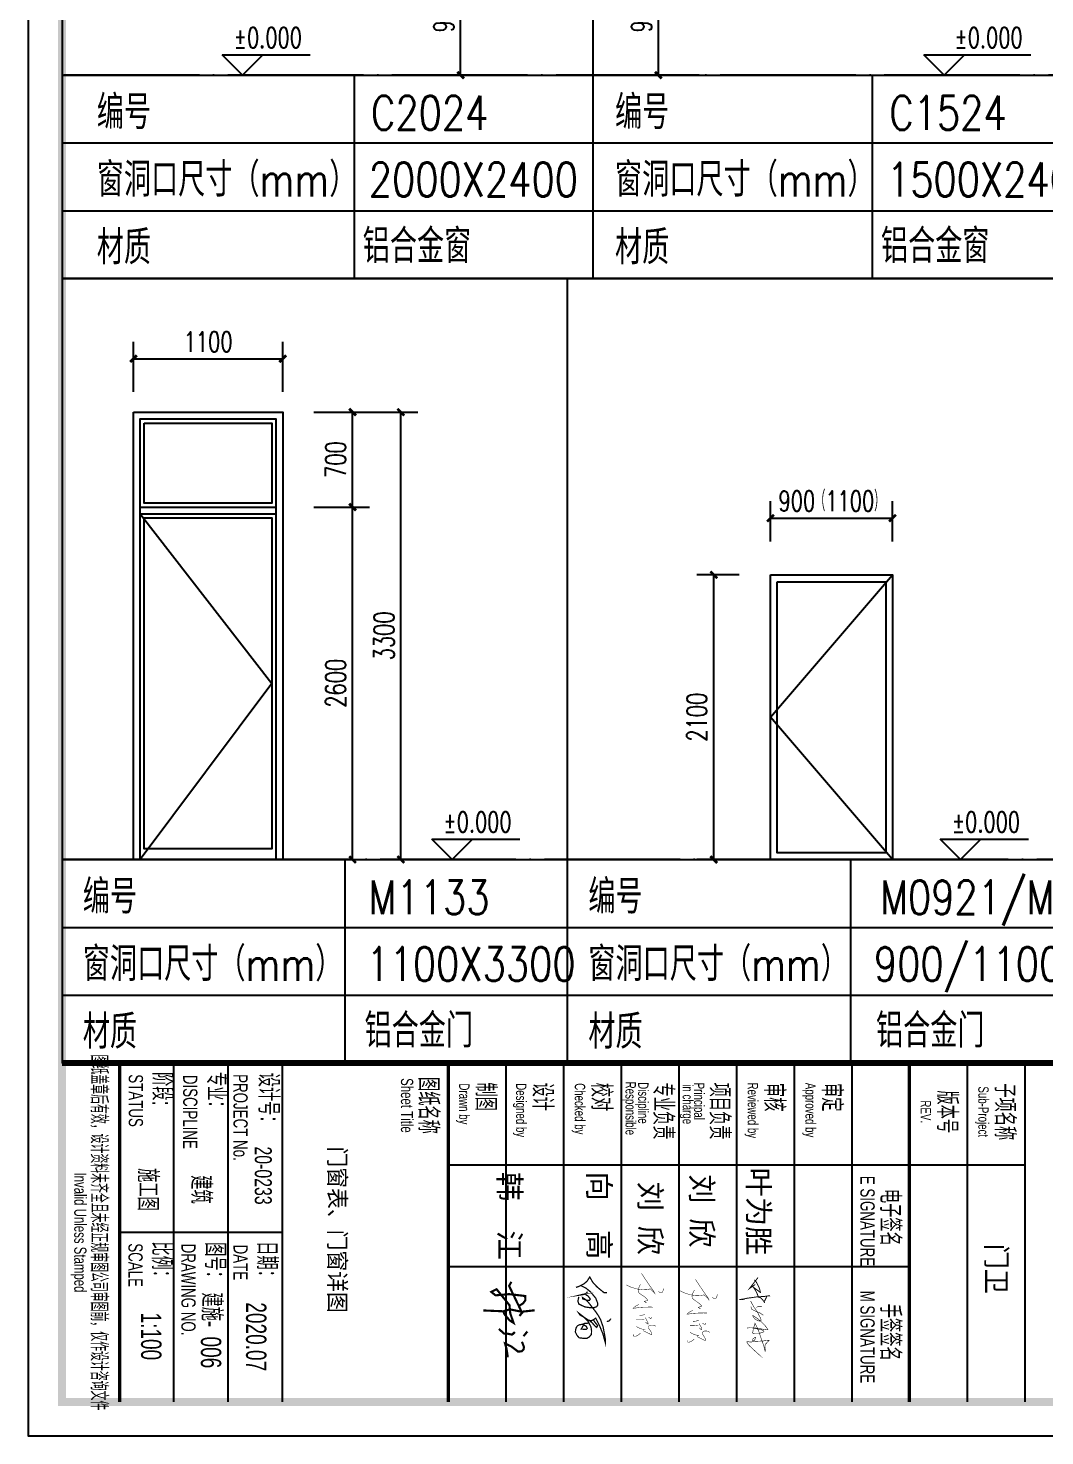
# Model space of a CAD drawing. Extents: x -356470 to -314470, y -791267 to -625262.
# Drawn here: x -356470 to -341477, y -791267 to -770502 of the extents above; entities that cross this region are included whole.
import ezdxf
from ezdxf.enums import TextEntityAlignment as Align

# ---------------------------------------------------------------- set-up
doc = ezdxf.new("R2010")
doc.units = 0
doc.header["$LTSCALE"] = 1000
doc.header["$MEASUREMENT"] = 0
doc.linetypes.add('DOTE', pattern=[2.42, 2, -0.2, 0.02, -0.2])
for name, color, linetype in [('00-tk', 151, 'Continuous'), ('A-Dim1(尺寸标注)', 1, 'Continuous'), ('A-Elv(建筑标高)', 3, 'Continuous'), ('A-Hz(图名)', 7, 'Continuous'), ('AXIS', 3, 'Continuous'), ('C-sheet(通用-图框)', 11, 'Continuous'), ('DOTE', 1, 'Continuous'), ('iicon', 7, 'Continuous'), ('PUB_TEXT', 7, 'Continuous'), ('TK', 151, 'Continuous'), ('WINDOW', 4, 'Continuous'), ('看线', 252, 'Continuous'), ('签名', 1, 'Continuous')]:
    doc.layers.add(name, color=color, linetype=linetype)
doc.layers.add('功能名称', color=255, linetype='Continuous', lineweight=0)
doc.styles.add('_TCH_DIM', font='SIMPLEX', dxfattribs={"bigfont": 'GBCBIG'})
doc.styles.add('_TCH_DIM_T3', font='SIMPLEX', dxfattribs={"width": 0.705882, "bigfont": 'GBCBIG'})
doc.styles.add('DS6HT', font='simhei.ttf', dxfattribs={"width": 0.8})
doc.styles.add('HZTXT', font='txt.shx', dxfattribs={"width": 0.8, "bigfont": 'hztxt.shx'})
doc.styles.add('T&D', font='haiwenrs.shx', dxfattribs={"width": 0.7, "bigfont": 'hztxt.shx'})
doc.styles.add('TITLE', font='simhei.ttf', dxfattribs={"width": 0.7})
doc.dimstyles.new('_TCH_ARCH&&50', dxfattribs={"dimtxt": 148.75, "dimasz": 50, "dimexe": 125, "dimexo": 150, "dimgap": 50, "dimtad": 1, "dimdec": 0, "dimzin": 0, "dimdsep": 46, "dimtxsty": '_TCH_DIM_T3', "dimblk": 'ARCHTICK', "dimcen": 0.09, "dimclrt": 7, "dimazin": 2, "dimtfac": 1, "dimtdec": 0, "dimtix": 1, "dimtmove": 2, "dimatfit": 3, "dimfxl": 0, "dimtolj": 1, "dimtzin": 0, "dimarcsym": 0})

# ---------------------------------------------------------------- blocks, each defined once
blk = doc.blocks.new('A$C7C122B11')
at = {"layer": 'iicon', "color": 13, "const_width": 7.58}
for points in [[(244, 611), (279, 605)], [(322, 465), (255, 393)], [(279, 605), (315, 591)], [(321, 572), (298, 526)], [(301, 455), (344, 476)], [(315, 591), (321, 572)], [(858, 469), (850, 439)], [(872, 485), (858, 469)], [(0, 251), (101, 316)], [(101, 316), (199, 383)], [(180, 234), (214, 214)], [(199, 383), (301, 455)], [(270, 260), (254, 164)], [(255, 393), (267, 338)], [(267, 338), (270, 260)], [(331, 220), (382, 295)], [(382, 295), (411, 328)], [(411, 328), (434, 349)], [(434, 349), (448, 349)], [(448, 349), (455, 315)], [(455, 315), (462, 292)], [(462, 292), (485, 335)], [(554, 440), (553, 381)], [(553, 381), (555, 298)], [(555, 298), (561, 212)], [(674, 309), (686, 266)], [(686, 266), (692, 224)], [(718, 416), (741, 413)], [(745, 400), (719, 368)], [(726, 309), (755, 327)], [(741, 413), (745, 400)], [(755, 327), (790, 346)], [(756, 296), (765, 257)], [(765, 257), (762, 218)], [(790, 346), (817, 357)], [(826, 342), (799, 315)], [(817, 357), (835, 356)], [(835, 356), (826, 342)], [(850, 439), (850, 403)], [(850, 403), (863, 373)], [(863, 373), (876, 363)], [(876, 363), (897, 363)], [(909, 233), (892, 201)], [(897, 363), (924, 382)], [(921, 283), (909, 233)], [(923, 311), (921, 283)], [(924, 382), (974, 414)], [(951, 294), (937, 279)], [(971, 334), (951, 294)], [(991, 378), (971, 334)], [(974, 414), (997, 421)], [(980, 231), (1007, 207)], [(1010, 411), (991, 378)], [(997, 421), (1010, 411)], [(220, 61), (189, 0)], [(214, 214), (249, 201)], [(254, 164), (220, 61)], [(249, 201), (284, 195)], [(284, 195), (312, 200)], [(312, 200), (331, 220)], [(535, 158), (509, 209)], [(575, 108), (535, 158)], [(561, 212), (572, 134)], [(572, 134), (575, 108)], [(692, 224), (692, 211)], [(762, 218), (762, 180)], [(762, 180), (763, 160)], [(892, 201), (876, 164)], [(1033, 121), (1002, 119)], [(1007, 207), (1028, 171)], [(1028, 171), (1033, 146)], [(1033, 146), (1033, 121)]]:
    blk.add_lwpolyline(points, dxfattribs=at)
blk = doc.blocks.new('A$C2CD672AE')
at = {"layer": '签名', "const_width": 40}
for points in [[(462, 656), (414, 738), (355, 782), (274, 780), (253, 600), (239, 476), (251, 353), (262, 228), (197, 148), (148, 248), (316, 383), (446, 488), (600, 502), (775, 564), (727, 488), (613, 394), (559, 372)], [(540, 958), (551, 861), (567, 712), (523, 495), (559, 372), (543, 1)], [(935, 820), (1023, 749)], [(10, 523), (86, 480), (394, 629), (590, 723), (643, 672)], [(945, 587), (994, 537), (977, 455), (975, 388), (887, 289)], [(1126, 719), (1223, 757), (1271, 749), (1305, 711), (1309, 646), (1217, 526), (1158, 404), (1244, 429), (1358, 448), (1418, 455)]]:
    blk.add_lwpolyline(points, dxfattribs=at)
blk = doc.blocks.new('A$C3CB17D36')
at = {"const_width": 19.8}
for points in [[(80, 483), (82, 436), (-4, 331), (-78, 262), (-162, 214), (-96, 172), (-54, 122), (-14, 43), (0, 0)], [(65, 180), (93, 156), (111, 112), (117, 72), (102, 134), (135, 190), (181, 222), (201, 209), (198, 167), (178, 105), (157, 102), (195, 158), (241, 200), (315, 257), (385, 312), (440, 349), (503, 383), (609, 420), (706, 439), (791, 454), (852, 454), (716, 416), (599, 368), (536, 337), (477, 307), (499, 274), (517, 240), (510, 196), (467, 131), (427, 62), (399, 43), (467, 131), (526, 187), (613, 233), (672, 242), (729, 240), (769, 207), (791, 169), (791, 122), (782, 49), (744, 16), (692, -10), (629, 1), (595, 23), (580, 54), (573, 98), (582, 119), (601, 157), (635, 177), (651, 159), (649, 129), (648, 81), (582, 119)], [(484, 543), (520, 516), (530, 479)], [(-29, 73), (10, 153), (71, 228), (167, 307), (248, 338), (278, 337), (299, 321), (315, 280), (314, 213), (304, 143), (282, 94), (256, 43), (211, 30), (146, 45)], [(511, 204), (545, 247), (597, 293), (620, 321), (595, 337), (562, 312), (534, 290), (503, 269)], [(573, 98), (558, 138), (557, 178), (546, 198)]]:
    blk.add_lwpolyline(points, dxfattribs=at)
blk = doc.blocks.new('5635634563456')
at = {"layer": 'AXIS', "color": 1, "ltscale": 1000}
for points, const_width in [([(456321, 227084), (456323, 227003), (456340, 226889), (456350, 226736), (456364, 226551), (456389, 226377), (456412, 226211), (456434, 226115), (456454, 225981), (456460, 225938)], 35), ([(455638, 226631), (456046, 226314), (455898, 226528)], 35), ([(455726, 226495), (455793, 226559), (455885, 226610), (455980, 226658), (456074, 226692), (456140, 226711), (456191, 226721), (456171, 226679), (456122, 226626), (456066, 226550), (456000, 226461), (455930, 226407)], 35), ([(456000, 226461), (456120, 226541), (456209, 226584), (456284, 226619), (456362, 226642), (456383, 226667), (456372, 226711), (456436, 226771), (456484, 226814), (456541, 226856), (456584, 226882)], 35), ([(456541, 226856), (456497, 226883), (456453, 226906), (456404, 226930), (456347, 226954), (456330, 226974)], 35), ([(456511, 226356), (456598, 226399), (456645, 226426), (456716, 226466), (456769, 226502), (456843, 226554), (456901, 226589), (456972, 226633), (457083, 226688), (457147, 226724), (457210, 226744), (457243, 226739), (457255, 226715), (457256, 226661), (457241, 226611), (457206, 226554), (457187, 226524), (457156, 226496), (457121, 226466), (457079, 226440), (457051, 226436), (457075, 226474), (457120, 226543), (457168, 226614), (457233, 226692), (457285, 226754), (457338, 226800), (457415, 226883), (457487, 226940), (457542, 226981), (457583, 227002), (457585, 226954), (457566, 226823), (457537, 226676), (457515, 226502), (457509, 226326), (457520, 226216)], 20), ([(456723, 226780), (456707, 226722), (456709, 226662), (456720, 226612), (456740, 226593), (456760, 226586), (456774, 226591)], 20), ([(456474, 226132), (456468, 226098), (456460, 225938)], 10)]:
    blk.add_lwpolyline(points, dxfattribs=dict(at, const_width=const_width))
for points in [[(457512, 226414, 20, 20, 0), (457568, 226678, 20, 20, 0), (457591, 226783, 20, 20, 0), (457627, 226841, 20, 20, 0), (457636, 226855, 20, 20, 0), (457670, 226830, 20, 20, 0), (457684, 226788, 20, 20, 0), (457721, 226669, 20, 20, 0), (457721, 226593, 20, 20, 0), (457722, 226502, 20, 20, 0), (457712, 226436, 20, 20, 0), (457675, 226435, 20, 20, 0), (457629, 226445, 20, 20, 0), (457579, 226451, 20, 20, 0), (457468, 226480, 20, 20, 0), (457412, 226504, 20, 20, 0), (457345, 226518, 20, 20, 0), (457423, 226562, 20, 20, 0), (457642, 226660, 20, 20, 0), (457903, 226748, 20, 20, 0), (458182, 226843, 20, 20, 0), (458298, 226875, 20, 20, 0), (458384, 226894, 20, 20, 0), (458349, 226902, 20, 20, 0), (458320, 226902, 20, 20, 0), (458244, 226891, 20, 20, 0), (458219, 226887, 20, 20, 0), (458166, 226893, 20, 20, 0), (458108, 226921, 20, 20, 0), (458072, 226957, 20, 20, 0), (458038, 226986, 20, 20, 0), (458000, 227029, 20, 20, 0), (457974, 227049, 20, 20, 0), (457985, 226931, 20, 20, 0), (458001, 226820, 20, 20, 0), (458013, 226590, 20, 20, 0), (458016, 226523, 20, 20, 0), (457984, 226423, 20, 20, 0), (457948, 226430, 20, 20, 0), (457915, 226448, 20, 20, 0), (457886, 226495, 20, 20, 0), (457875, 226514, 20, 20, 0), (457865, 226548, 20, 20, 0), (457913, 226535, 20, 20, 0), (457962, 226508, 20, 20, 0), (457985, 226486, 20, 20, 0), (458023, 226448, 20, 20, 0), (458044, 226386, 20, 20, 0), (458039, 226328, 20, 20, 0), (458028, 226266, 20, 20, 0), (458031, 226227, 20, 20, 0), (458032, 226211, 20, 20, 0), (458087, 226240, 20, 20, 0), (458166, 226298, 20, 20, 0), (458306, 226445, 20, 20, 0), (458437, 226588, 20, 20, 0), (458487, 226643, 20, 0, 0), (458657, 226831, 0, 0, 0)], [(457041, 226828, 20, 20, 0), (456957, 226700, 20, 20, 0), (456928, 226631, 20, 20, 0), (456875, 226503, 20, 20, 0), (456834, 226423, 20, 20, 0), (456812, 226396, 20, 20, 0), (456724, 226364, 20, 0, 0)]]:
    blk.add_lwpolyline(points, format="xyseb", dxfattribs=at)
blk = doc.blocks.new('签名')
at = {"xscale": 1.132661029987503, "yscale": 1.132661029972951, "zscale": 1.132661029967055}
for p in [(-1750, 4064), (-1860, 3062)]:
    blk.add_blockref('A$C7C122B11', p, dxfattribs=at)
at = {"layer": '00-tk', "xscale": 1.200000000011642, "yscale": 1.19999999999709, "zscale": 1.2}
blk.add_blockref('A$C3CB17D36', (-1599, 2124), dxfattribs=at)
at = {"layer": 'AXIS', "xscale": 0.5, "yscale": 0.5, "zscale": 0.5}
blk.add_blockref('5635634563456', (-229602, -107802), dxfattribs=at)
at = {"layer": '签名'}
blk.add_blockref('A$C2CD672AE', (-1713, 399), dxfattribs=at)
at = {"layer": '功能名称', "color": 7, "style": 'DS6HT'}
for s, p in [('叶为胜', (-3830, 5326)), ('刘 欣', (-3706, 4269)), ('刘 欣', (-3567, 3309)), ('向  高', (-3757, 2357)), ('韩  江', (-3750, 689))]:
    blk.add_text(s, height=400, dxfattribs=at).set_placement(p)
blk = doc.blocks.new('_ArchTick')
at = {"color": 0, "linetype": 'ByBlock', "const_width": 0.4}
blk.add_lwpolyline([(-0.5, -0.5), (0.5, 0.5)], dxfattribs=at)
blk = doc.blocks.new('*D497')
at = {"layer": 'A-Dim1(尺寸标注)', "color": 0, "lineweight": -2}
for p, q in [((4174, 2400), (3749, 2400)), ((3874, 1500), (3874, 2400)), ((4174, 1500), (3749, 1500))]:
    blk.add_line(p, q, dxfattribs=at)
at = {"layer": 'Defpoints', "color": 0}
for p in [(3874, 2400), (4324, 2400), (4324, 1500)]:
    blk.add_point(p, dxfattribs=at)
at = {"layer": 'A-Dim1(尺寸标注)', "color": 0, "lineweight": -2, "xscale": 50, "yscale": 50, "zscale": 50}
for p, rotation in [((3874, 2400), 90), ((3874, 1500), 270)]:
    blk.add_blockref('_ArchTick', p, dxfattribs=dict(at, rotation=rotation))
at = {"layer": 'A-Dim1(尺寸标注)', "color": 7, "insert": (3750, 1950), "char_height": 148.8, "attachment_point": 5, "rotation": 90, "style": '_TCH_DIM_T3'}
blk.add_mtext('\\A1;900', dxfattribs=at)
blk = doc.blocks.new('*D503')
at = {"layer": 'A-Dim1(尺寸标注)', "color": 0, "lineweight": -2}
for p, q in [((2053, 2400), (2541, 2400)), ((2416, 1500), (2416, 2400)), ((2053, 1500), (2541, 1500))]:
    blk.add_line(p, q, dxfattribs=at)
at = {"layer": 'Defpoints', "color": 0}
for p in [(1903, 2400), (2416, 2400), (1903, 1500)]:
    blk.add_point(p, dxfattribs=at)
at = {"layer": 'A-Dim1(尺寸标注)', "color": 0, "lineweight": -2, "xscale": 50, "yscale": 50, "zscale": 50}
for p, rotation in [((2416, 2400), 90), ((2416, 1500), 270)]:
    blk.add_blockref('_ArchTick', p, dxfattribs=dict(at, rotation=rotation))
at = {"layer": 'A-Dim1(尺寸标注)', "color": 7, "insert": (2292, 1950), "char_height": 148.8, "attachment_point": 5, "rotation": 90, "style": '_TCH_DIM_T3'}
blk.add_mtext('\\A1;900', dxfattribs=at)
blk = doc.blocks.new('*D515')
at = {"layer": 'A-Dim1(尺寸标注)', "color": 0, "lineweight": -2}
for p, q in [((-646, 3973), (-958, 3973)), ((-833, 1873), (-833, 3973)), ((-646, 1873), (-958, 1873))]:
    blk.add_line(p, q, dxfattribs=at)
at = {"layer": 'Defpoints', "color": 0}
for p in [(-833, 3973), (-496, 3973), (-496, 1873)]:
    blk.add_point(p, dxfattribs=at)
at = {"layer": 'A-Dim1(尺寸标注)', "color": 0, "lineweight": -2, "xscale": 50, "yscale": 50, "zscale": 50}
for p, rotation in [((-833, 3973), 90), ((-833, 1873), 270)]:
    blk.add_blockref('_ArchTick', p, dxfattribs=dict(at, rotation=rotation))
at = {"layer": 'A-Dim1(尺寸标注)', "color": 7, "insert": (-958, 2923), "char_height": 148.8, "attachment_point": 5, "rotation": 90, "style": '_TCH_DIM_T3'}
blk.add_mtext('\\A1;2100', dxfattribs=at)
blk = doc.blocks.new('*D516')
at = {"layer": 'A-Dim1(尺寸标注)', "color": 0, "lineweight": -2}
for p, q in [((-415, 4220), (-415, 4516)), ((485, 4220), (485, 4516)), ((-415, 4391), (485, 4391))]:
    blk.add_line(p, q, dxfattribs=at)
at = {"layer": 'Defpoints', "color": 0}
for p in [(485, 4391), (-415, 4070), (485, 4070)]:
    blk.add_point(p, dxfattribs=at)
at = {"layer": 'A-Dim1(尺寸标注)', "color": 0, "lineweight": -2, "xscale": 50, "yscale": 50, "zscale": 50, "rotation": 180}
blk.add_blockref('_ArchTick', (-415, 4391), dxfattribs=at)
at = {"layer": 'A-Dim1(尺寸标注)', "color": 0, "lineweight": -2, "xscale": 50, "yscale": 50, "zscale": 50}
blk.add_blockref('_ArchTick', (485, 4391), dxfattribs=at)
at = {"layer": 'A-Dim1(尺寸标注)', "color": 7, "insert": (35, 4516), "char_height": 148.75, "attachment_point": 5, "style": '_TCH_DIM_T3'}
blk.add_mtext('\\A1;900（1100）', dxfattribs=at)
blk = doc.blocks.new('*D517')
at = {"layer": 'A-Dim1(尺寸标注)', "color": 0, "lineweight": -2}
for p, q in [((-3781, 4473), (-3371, 4473)), ((-3496, 1873), (-3496, 4473)), ((-3781, 1873), (-3371, 1873))]:
    blk.add_line(p, q, dxfattribs=at)
at = {"layer": 'Defpoints', "color": 0}
for p in [(-3931, 4473), (-3496, 4473), (-3931, 1873)]:
    blk.add_point(p, dxfattribs=at)
at = {"layer": 'A-Dim1(尺寸标注)', "color": 0, "lineweight": -2, "xscale": 50, "yscale": 50, "zscale": 50}
for p, rotation in [((-3496, 4473), 90), ((-3496, 1873), 270)]:
    blk.add_blockref('_ArchTick', p, dxfattribs=dict(at, rotation=rotation))
at = {"layer": 'A-Dim1(尺寸标注)', "color": 7, "insert": (-3620, 3173), "char_height": 148.8, "attachment_point": 5, "rotation": 90, "style": '_TCH_DIM_T3'}
blk.add_mtext('\\A1;2600', dxfattribs=at)
blk = doc.blocks.new('*D518')
at = {"layer": 'A-Dim1(尺寸标注)', "color": 0, "lineweight": -2}
for p, q in [((-3781, 5173), (-3371, 5173)), ((-3496, 4473), (-3496, 5173)), ((-3781, 4473), (-3371, 4473))]:
    blk.add_line(p, q, dxfattribs=at)
at = {"layer": 'Defpoints', "color": 0}
for p in [(-3931, 5173), (-3496, 5173), (-3931, 4473)]:
    blk.add_point(p, dxfattribs=at)
at = {"layer": 'A-Dim1(尺寸标注)', "color": 0, "lineweight": -2, "xscale": 50, "yscale": 50, "zscale": 50}
for p, rotation in [((-3496, 5173), 90), ((-3496, 4473), 270)]:
    blk.add_blockref('_ArchTick', p, dxfattribs=dict(at, rotation=rotation))
at = {"layer": 'A-Dim1(尺寸标注)', "color": 7, "insert": (-3620, 4823), "char_height": 148.8, "attachment_point": 5, "rotation": 90, "style": '_TCH_DIM_T3'}
blk.add_mtext('\\A1;700', dxfattribs=at)
blk = doc.blocks.new('*D519')
at = {"layer": 'A-Dim1(尺寸标注)', "color": 0, "lineweight": -2}
for p, q in [((-3631, 5173), (-3015, 5173)), ((-3140, 1873), (-3140, 5173)), ((-3631, 1873), (-3015, 1873))]:
    blk.add_line(p, q, dxfattribs=at)
at = {"layer": 'Defpoints', "color": 0}
for p in [(-3781, 5173), (-3140, 5173), (-3781, 1873)]:
    blk.add_point(p, dxfattribs=at)
at = {"layer": 'A-Dim1(尺寸标注)', "color": 0, "lineweight": -2, "xscale": 50, "yscale": 50, "zscale": 50}
for p, rotation in [((-3140, 5173), 90), ((-3140, 1873), 270)]:
    blk.add_blockref('_ArchTick', p, dxfattribs=dict(at, rotation=rotation))
at = {"layer": 'A-Dim1(尺寸标注)', "color": 7, "insert": (-3264, 3523), "char_height": 148.8, "attachment_point": 5, "rotation": 90, "style": '_TCH_DIM_T3'}
blk.add_mtext('\\A1;3300', dxfattribs=at)
blk = doc.blocks.new('*D520')
at = {"layer": 'A-Dim1(尺寸标注)', "color": 0, "lineweight": -2}
for p, q in [((-5111, 5323), (-5111, 5692)), ((-4011, 5323), (-4011, 5692)), ((-5111, 5567), (-4011, 5567))]:
    blk.add_line(p, q, dxfattribs=at)
at = {"layer": 'Defpoints', "color": 0}
for p in [(-4011, 5567), (-5111, 5173), (-4011, 5173)]:
    blk.add_point(p, dxfattribs=at)
at = {"layer": 'A-Dim1(尺寸标注)', "color": 0, "lineweight": -2, "xscale": 50, "yscale": 50, "zscale": 50, "rotation": 180}
blk.add_blockref('_ArchTick', (-5111, 5567), dxfattribs=at)
at = {"layer": 'A-Dim1(尺寸标注)', "color": 0, "lineweight": -2, "xscale": 50, "yscale": 50, "zscale": 50}
blk.add_blockref('_ArchTick', (-4011, 5567), dxfattribs=at)
at = {"layer": 'A-Dim1(尺寸标注)', "color": 7, "insert": (-4561, 5692), "char_height": 148.8, "attachment_point": 5, "style": '_TCH_DIM_T3'}
blk.add_mtext('\\A1;1100', dxfattribs=at)
blk = doc.blocks.new('mc1')
at = {"layer": 'A-Elv(建筑标高)'}
for p, q in [((806.7, 1500), (656.7, 1650)), ((656.7, 1650), (1306.9, 1650)), ((806.7, 1500), (956.7, 1650)), ((5980.6, 1500), (5830.6, 1650)), ((5830.6, 1650), (6621, 1650)), ((5980.6, 1500), (6130.6, 1650)), ((620.8, 1500), (956.7, 1500)), ((5794.7, 1500), (6130.6, 1500))]:
    blk.add_line(p, q, dxfattribs=at)
at = {"layer": 'C-sheet(通用-图框)'}
for p, q in [((3393.1, 0), (3393.1, 5785.8)), ((-522.6, 1500), (11379.7, 1500)), ((1629.9, 1500), (1629.9, 0)), ((5450.9, 1500), (5450.9, 0)), ((-522.6, 1000), (11379.7, 1000)), ((-522.6, 500), (11379.7, 500))]:
    blk.add_line(p, q, dxfattribs=at)
blk.add_lwpolyline([(11379.7, 0), (11379.7, 5785.8), (-522.6, 5785.8), (-522.6, 0), (11379.7, 0)], dxfattribs=at)
at = {"layer": 'DOTE', "color": 1, "linetype": 'DOTE', "ltscale": 0.5}
blk.add_line((11379.7, 1500), (-522.6, 1500), dxfattribs=at)
at = {"layer": 'A-Hz(图名)', "style": 'HZTXT', "width": 0.8}
for s, p in [('编号', (-266.5, 1101.9)), ('编号', (3554.5, 1101.9)), ('C2024', (1755.2, 1096.7)), ('C1524', (5576.2, 1096.7)), ('窗洞口尺寸（mm）', (-266.5, 605)), ('2000X2400', (1738.7, 605)), ('窗洞口尺寸（mm）', (3554.5, 605)), ('1500X2400', (5559.7, 605)), ('材质', (-266.5, 105.1)), ('材质', (3554.5, 105.1))]:
    blk.add_text(s, height=250, dxfattribs=at).set_placement(p)
for p in [(2094.2, 253.5), (5915.2, 253.5)]:
    blk.add_text('铝合金窗', height=250, dxfattribs=at).set_placement(p, align=Align.MIDDLE)
at = {"layer": 'PUB_TEXT', "style": '_TCH_DIM', "width": 0.705882}
for p in [(741.9, 1702.5), (6056, 1702.5)]:
    blk.add_text('%%P0.000', height=148.75, dxfattribs=at).set_placement(p)
at = {"layer": 'A-Dim1(尺寸标注)'}
for p1, p2, distance, picture, middle in [((1903.3, 1500), (1903.3, 2400), -512.7, '*D503', (2291.6, 1950)), ((4323.7, 1500), (4323.7, 2400), 449.2, '*D497', (3750.1, 1950))]:
    dim = blk.add_aligned_dim(p1=p1, p2=p2, distance=distance, dimstyle='_TCH_ARCH&&50', dxfattribs=at)
    dim.commit()
    dim.dimension.update_dxf_attribs({"geometry": picture, "text_midpoint": middle})
blk = doc.blocks.new('mc2')
at = {"layer": 'A-Elv(建筑标高)'}
for p, q in [((-2762.5, 1872.5), (-2912.5, 2022.5)), ((-2912.5, 2022.5), (-2262.3, 2022.5)), ((-2762.5, 1872.5), (-2612.5, 2022.5)), ((986.4, 1872.5), (836.4, 2022.5)), ((836.4, 2022.5), (1486.6, 2022.5)), ((986.4, 1872.5), (1136.4, 2022.5)), ((-2948.4, 1872.5), (-2612.5, 1872.5)), ((800.5, 1872.5), (1136.4, 1872.5))]:
    blk.add_line(p, q, dxfattribs=at)
at = {"layer": 'C-sheet(通用-图框)'}
for p, q in [((-1910.4, 372.5), (-1910.4, 6158.3)), ((-5637.9, 1872.5), (8598.4, 1872.5)), ((-3552, 1872.5), (-3552, 372.5)), ((175.5, 1872.5), (175.5, 372.5)), ((-5637.9, 1372.5), (8598.4, 1372.5)), ((-5637.9, 872.5), (8598.4, 872.5))]:
    blk.add_line(p, q, dxfattribs=at)
blk.add_lwpolyline([(8598.4, 372.5), (8598.4, 6158.3), (-5637.9, 6158.3), (-5637.9, 372.5), (8598.4, 372.5)], dxfattribs=at)
at = {"layer": 'DOTE', "color": 1, "linetype": 'DOTE', "ltscale": 0.5}
blk.add_line((8598.4, 1872.5), (-5637.9, 1872.5), dxfattribs=at)
at = {"layer": 'WINDOW'}
for p, q in [((-5061.4, 4472.5), (-4061.4, 4472.5)), ((-5061.4, 4422.5), (-4061.4, 4422.5)), ((484.6, 3972.5), (484.6, 1872.5))]:
    blk.add_line(p, q, dxfattribs=at)
for points in [[(-5111.4, 5172.5), (-4011.4, 5172.5), (-4011.4, 1872.5), (-5111.4, 1872.5)], [(-5031.4, 5092.5), (-4091.4, 5092.5), (-4091.4, 4502.5), (-5031.4, 4502.5)], [(-5031.4, 4392.5), (-4091.4, 4392.5), (-4091.4, 1952.5), (-5031.4, 1952.5)], [(-415.4, 3972.5), (484.6, 3972.5), (484.6, 1872.5), (-415.4, 1872.5)], [(-365.4, 3922.5), (434.6, 3922.5), (434.6, 1922.5), (-365.4, 1922.5)]]:
    blk.add_lwpolyline(points, close=True, dxfattribs=at)
blk.add_lwpolyline([(-5061.4, 1872.5), (-5061.4, 5122.5), (-4061.4, 5122.5), (-4061.4, 1872.5)], dxfattribs=at)
at = {"layer": '看线'}
for p, q in [((-415.4, 2922.5), (484.6, 3972.5)), ((484.6, 1872.5), (-415.4, 2922.5))]:
    blk.add_line(p, q, dxfattribs=at)
blk.add_lwpolyline([(-5061.4, 4422.5), (-4091.4, 3172.5), (-5061.4, 1872.5)], dxfattribs=at)
at = {"layer": 'A-Hz(图名)', "style": 'HZTXT', "width": 0.8}
for s, p in [('M0921/M1121', (393.5, 1469.2)), ('编号', (-5484.9, 1474.4)), ('M1133', (-3377.7, 1469.2)), ('编号', (-1757.4, 1474.4)), ('窗洞口尺寸（mm）', (-5484.9, 977.6)), ('窗洞口尺寸（mm）', (-1757.4, 977.6)), ('900/1100X2100', (348.4, 977.6)), ('1100X3300', (-3394.3, 977.6)), ('材质', (-5484.9, 477.6)), ('材质', (-1757.4, 477.6))]:
    blk.add_text(s, height=250, dxfattribs=at).set_placement(p)
for p in [(-3007.9, 626), (763.3, 626)]:
    blk.add_text('铝合金门', height=250, dxfattribs=at).set_placement(p, align=Align.MIDDLE)
at = {"layer": 'PUB_TEXT', "style": '_TCH_DIM', "width": 0.705882}
for p in [(-2827.3, 2075), (921.6, 2075)]:
    blk.add_text('%%P0.000', height=148.75, dxfattribs=at).set_placement(p)
at = {"layer": 'A-Dim1(尺寸标注)'}
for p1, p2, distance, picture, middle in [((-5111.4, 5172.5), (-4011.4, 5172.5), 394.8, '*D520', (-4561.4, 5691.7)), ((-3931.4, 4472.5), (-3931.4, 5172.5), -435.6, '*D518', (-3620.2, 4822.5)), ((-3781.4, 1872.5), (-3781.4, 5172.5), -641.6, '*D519', (-3264.2, 3522.5)), ((-3931.4, 1872.5), (-3931.4, 4472.5), -435.6, '*D517', (-3620.2, 3172.5)), ((-495.7, 1872.5), (-495.7, 3972.5), 337.5, '*D515', (-957.6, 2922.5))]:
    dim = blk.add_aligned_dim(p1=p1, p2=p2, distance=distance, dimstyle='_TCH_ARCH&&50', dxfattribs=at)
    dim.commit()
    dim.dimension.update_dxf_attribs({"geometry": picture, "text_midpoint": middle})
dim = blk.add_aligned_dim(p1=(-415.4, 4069.9), p2=(484.6, 4069.9), distance=321.3, text='900（1100）', dimstyle='_TCH_ARCH&&50', dxfattribs=at)
dim.commit()
dim.dimension.update_dxf_attribs({"geometry": '*D516', "text_midpoint": (34.6, 4515.6)})

msp = doc.modelspace()

# ---------------------------------------------------------------- linework, layer by layer
at = {"layer": 'TK'}
for p, q in [((-355119.5, -790767), (-355119.5, -785767)), ((-354319.5, -790767), (-354319.5, -785767)), ((-353519.5, -790767), (-353519.5, -785767)), ((-352719.5, -790767), (-352719.5, -785767)), ((-349424.5, -785767), (-349424.5, -790767)), ((-348574.5, -785767), (-348574.5, -790767)), ((-347724.5, -785767), (-347724.5, -790767)), ((-346874.5, -785767), (-346874.5, -790767)), ((-346024.5, -785767), (-346024.5, -790767)), ((-345174.5, -785767), (-345174.5, -790767)), ((-344324.5, -785767), (-344324.5, -790767)), ((-342624.5, -785767), (-342624.5, -790767)), ((-341774.5, -785767), (-341774.5, -790767)), ((-350274.5, -787267), (-341774.5, -787267)), ((-352719.5, -788267), (-355119.5, -788267)), ((-350274.5, -788767), (-343474.5, -788767))]:
    msp.add_line(p, q, dxfattribs=at)
msp.add_lwpolyline([(-326769.5, -749267), (-356469.5, -749267), (-356469.5, -791267), (-326769.5, -791267)], close=True, dxfattribs=at)
at = {"layer": 'TK', "const_width": 120}
msp.add_lwpolyline([(-327269.5, -790767), (-327269.5, -750267), (-355969.5, -750267), (-355969.5, -790767)], close=True, dxfattribs=at)
at = {"layer": 'TK'}
for points, const_width in [([(-327269.5, -785767), (-355969.5, -785767)], 85), ([(-355119.5, -785767), (-355119.5, -790767)], 51), ([(-350274.5, -785767), (-350274.5, -790767)], 51), ([(-343474.5, -785767), (-343474.5, -790767)], 51)]:
    msp.add_lwpolyline(points, dxfattribs=dict(at, const_width=const_width))

# ---------------------------------------------------------------- block references
at = {"layer": '00-tk', "xscale": 0.7919999998994172, "yscale": 0.7920000000158325, "zscale": 0.7920000000000001, "rotation": 270}
msp.add_blockref('签名', (-350073.9, -790343.8), dxfattribs=at)
at = {"layer": 'A-Dim1(尺寸标注)', "xscale": 2, "yscale": 2, "zscale": 2}
for name, p in [('mc1', (-354924.3, -774195.5)), ('mc2', (-344693.7, -786512))]:
    msp.add_blockref(name, p, dxfattribs=at)

# ---------------------------------------------------------------- texts
at = {"layer": 'TK', "style": 'T&D'}
for s, height, width, p in [('图纸盖章后有效，设计资料未齐全且未经正规审图公司审图前，仅作设计咨询文件', 250, 0.53, (-355423.3, -788267)), ('Sheet Title', 180, 0.7, (-350882.4, -786393.1)), ('图纸名称', 300, 0.7, (-350568, -786393.1)), ('Drawn by', 153, 0.7, (-350037.7, -786370.9)), ('制图', 300, 0.7, (-349723.2, -786263.7)), ('Designed by', 153, 0.7, (-349198.1, -786463.5)), ('设计', 300, 0.7, (-348883.6, -786266.1)), ('Checked by', 153, 0.7, (-348332.4, -786442.9)), ('校对', 300, 0.7, (-348018, -786267.8)), ('Responsible', 153, 0.7, (-347584.5, -786436.8)), ('Discipline', 153, 0.7, (-347398, -786356.4)), ('专业负责', 300, 0.7, (-347104.6, -786476.1)), ('in charge', 153, 0.7, (-346741.3, -786375)), ('Principal', 153, 0.7, (-346573.1, -786331.7)), ('项目负责', 300, 0.7, (-346273.7, -786476.1)), ('Reviewed by', 153, 0.7, (-345782.4, -786465.6)), ('审核', 300, 0.7, (-345468, -786271.9)), ('Approved by', 153, 0.7, (-344932.4, -786461.5)), ('审定', 300, 0.7, (-344618, -786272.8)), ('Sub-Project', 153, 0.7, (-342382.4, -786486.6)), ('子项名称', 300, 0.7, (-342068, -786486.6)), ('REV.', 153, 0.7, (-343232.4, -786486.6)), ('版本号', 300, 0.7, (-342918, -786486.6)), ('Invalid Unless Stamped', 180, 0.7, (-355700, -788267))]:
    msp.add_text(s, height=height, rotation=270, dxfattribs=dict(at, width=width)).set_placement(p, align=Align.MIDDLE_CENTER)
at = {"layer": 'TK', "style": 'T&D', "width": 0.7}
for s, height, p in [('STATUS', 210, (-354986.1, -785933.6)), ('阶段:', 300, (-354639.1, -785900)), ('专业：', 300, (-353837.2, -785899.7)), ('PROJECT No.', 210, (-353442.7, -785931.6)), ('设计号：', 300, (-353074.6, -785910.2)), ('DISCIPLINE', 210, (-354184.1, -785941.9)), ('E SIGNATURE', 210, (-344196.9, -787431.1)), ('电子签名', 300, (-343907.4, -787624.1)), ('SCALE', 210, (-354991.2, -788426.5)), ('比例：', 300, (-354647.8, -788398.9)), ('图号：', 300, (-353864.2, -788409.9)), ('日期：', 300, (-353098.3, -788396.2)), ('DRAWING NO.', 210, (-354210.3, -788432)), ('DATE', 210, (-353441.7, -788445.7)), ('M SIGNATURE', 210, (-344196.9, -789125.1)), ('手签签名', 300, (-343907.4, -789318.1))]:
    msp.add_text(s, height=height, rotation=270, dxfattribs=at).set_placement(p)
at = {"layer": 'TK', "color": 2}
for s, height, style, width, p in [('20-0233', 250, 'T&D', 0.7, (-353127.2, -787427.4)), ('施工图', 300, 'T&D', 0.7, (-354853.4, -787632.4)), ('建筑', 300, 'T&D', 0.7, (-354070.9, -787632.4)), ('门卫', 300, 'TITLE', 0.9, (-342340.1, -788802.5)), ('建施-', 300, 'T&D', 0.7, (-353911.5, -789409.4)), ('1:100', 300, 'T&D', 0.7, (-354804.3, -789799.6)), ('2020.07', 300, 'T&D', 0.7, (-353256.7, -789804.9))]:
    msp.add_text(s, height=height, rotation=270, dxfattribs=dict(at, style=style, width=width)).set_placement(p, align=Align.CENTER)
at = {"layer": 'TK', "color": 3, "style": 'TITLE', "width": 0.9}
msp.add_text('门窗表、门窗详图', height=250, rotation=270, dxfattribs=at).set_placement((-352035, -788225.4), align=Align.CENTER)
at = {"layer": 'TK', "color": 3, "style": 'T&D', "width": 0.7}
msp.add_text('006', height=300, rotation=270, dxfattribs=at).set_placement((-353922.5, -789801.7))

doc.saveas('drawing.dxf')
